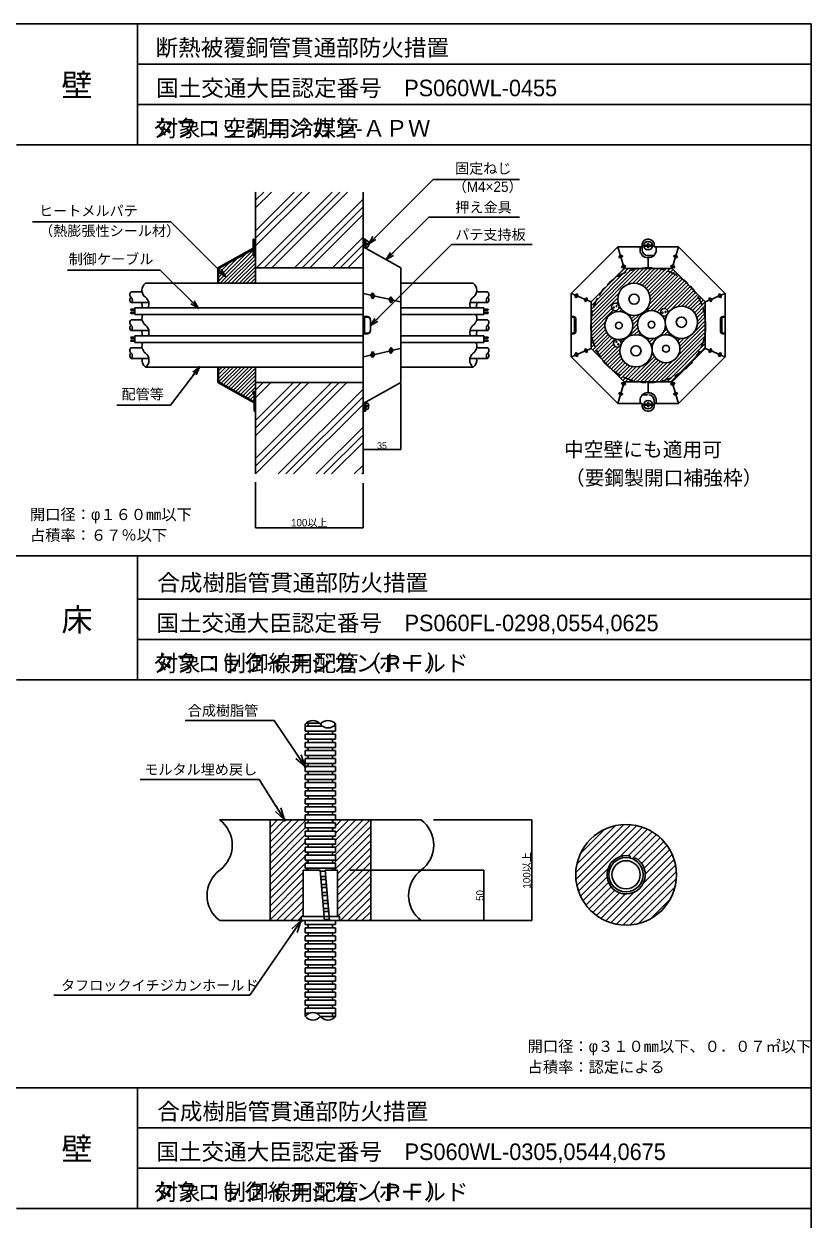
# Model space of a CAD drawing. Extents: x 443 to 1217, y -1921 to -677.
# Drawn here: x 1020.6 to 1210.9, y -966.4 to -677.3 of the extents above; entities that cross this region are included whole.
import ezdxf
from ezdxf.enums import TextEntityAlignment as Align

# ---------------------------------------------------------------- set-up
doc = ezdxf.new("R2010")
doc.units = 0
doc.header["$MEASUREMENT"] = 0
doc.linetypes.add('HIDDEN', pattern=[3.2, 2.4, -0.8])
doc.layers.get('0').update_dxf_attribs({"linetype": 'CONTINUOUS'})
doc.layers.get('Defpoints').update_dxf_attribs({"color": 21, "linetype": 'CONTINUOUS'})
for name, color, linetype in [('1', 7, 'CONTINUOUS'), ('10', 7, 'CONTINUOUS'), ('2', 2, 'CONTINUOUS'), ('25', 7, 'CONTINUOUS'), ('3', 8, 'CONTINUOUS'), ('5', 7, 'CONTINUOUS'), ('7', 7, 'CONTINUOUS')]:
    doc.layers.add(name, color=color, linetype=linetype)
doc.styles.get("Standard").update_dxf_attribs({"font": 'MS PGothic.ttf'})
doc.styles.add('ｽﾀｲﾙ2', font='MS PGothic.ttf')

msp = doc.modelspace()

# ---------------------------------------------------------------- linework, layer by layer
at = {"color": 7, "linetype": 'Continuous'}
for p, q in [((1103.98, -730.4), (1119.53, -714.85)), ((1119.53, -714.85), (1140.42, -714.85)), ((1056.11, -725.09), (1022.73, -725.09)), ((1069.34, -738.32), (1056.11, -725.09)), ((1108.22, -734.24), (1118.5, -723.96)), ((1118.5, -723.96), (1140.42, -723.96)), ((1104.43, -750.19), (1124, -730.62)), ((1124, -730.62), (1143.51, -730.62)), ((1053.59, -736.76), (1031.14, -736.76)), ((1062.77, -745.93), (1053.59, -736.76)), ((1063.08, -760.22), (1056.03, -769.42)), ((1056.03, -769.42), (1043.12, -769.42)), ((1081.14, -845.68), (1059.65, -845.68)), ((1088.65, -856.78), (1081.14, -845.68)), ((1077.49, -859.94), (1048.75, -859.94)), ((1083.66, -869.68), (1077.49, -859.94)), ((1087.68, -894.03), (1075.26, -912.04)), ((1075.26, -912.04), (1027.89, -912.04))]:
    msp.add_line(p, q, dxfattribs=at)
at = {"color": 0}
for p, q in [((1103.98, -730.4), (1105.82, -728.56)), ((1103.98, -730.4), (1104.99, -728.65)), ((1103.98, -730.4), (1105.73, -729.39)), ((1108.22, -734.24), (1110.06, -732.4)), ((1108.22, -734.24), (1109.23, -732.49)), ((1108.22, -734.24), (1109.97, -733.23)), ((1062.77, -745.93), (1060.93, -744.1)), ((1062.77, -745.93), (1061.02, -744.93)), ((1062.77, -745.93), (1061.76, -744.19)), ((1104.43, -750.19), (1106.27, -748.36)), ((1104.43, -750.19), (1105.44, -748.45)), ((1104.43, -750.19), (1106.18, -749.19)), ((1063.08, -760.22), (1061.48, -761.45)), ((1063.08, -760.22), (1061.5, -762.28)), ((1063.08, -760.22), (1062.31, -762.08)), ((1088.65, -856.78), (1086.36, -854.8)), ((1088.65, -856.78), (1086.47, -853.55)), ((1088.65, -856.78), (1087.66, -853.92)), ((1083.66, -869.68), (1081.58, -866.39)), ((1083.66, -869.68), (1082.76, -866.79)), ((1083.66, -869.68), (1081.44, -867.63)), ((1087.68, -894.03), (1085.37, -895.99)), ((1087.68, -894.03), (1085.46, -897.24)), ((1087.68, -894.03), (1086.66, -896.88))]:
    msp.add_line(p, q, dxfattribs=at)
at = {"color": 8}
for q in [(1067.51, -736.48), (1067.6, -737.31), (1068.34, -736.57)]:
    msp.add_line((1069.34, -738.32), q, dxfattribs=at)
at = {"color": 0}
for points, const_width in [([(1103.85, -730.37, 1), (1104.1, -730.43, 1), (1103.85, -730.37)], 0.26), ([(1108.1, -734.2, 1), (1108.35, -734.27, 1), (1108.1, -734.2)], 0.26), ([(1062.73, -746.06, 1), (1062.8, -745.81, 1), (1062.73, -746.06)], 0.26), ([(1104.31, -750.16, 1), (1104.56, -750.23, 1), (1104.31, -750.16)], 0.26), ([(1063.21, -760.23, 1), (1062.95, -760.2, 1), (1063.21, -760.23)], 0.26), ([(1088.57, -856.95, 1), (1088.74, -856.6, 1), (1088.57, -856.95)], 0.39), ([(1083.57, -869.85, 1), (1083.75, -869.51, 1), (1083.57, -869.85)], 0.39), ([(1087.87, -894.05, 1), (1087.48, -894.01, 1), (1087.87, -894.05)], 0.39)]:
    msp.add_lwpolyline(points, format="xyb", dxfattribs=dict(at, const_width=const_width))
at = {"color": 8, "const_width": 0.26}
msp.add_lwpolyline([(1069.31, -738.44, 1), (1069.38, -738.19, 1), (1069.31, -738.44)], format="xyb", dxfattribs=at)
at = {"layer": '1', "color": 3, "linetype": 'Continuous'}
for p, q in [((1048.06, -677.27), (1048.06, -706.49)), ((1048.06, -687.01), (1210.9, -687.01)), ((1048.06, -696.75), (1210.9, -696.75)), ((1048.06, -805.84), (1048.06, -835.81)), ((1048.06, -816.33), (1210.9, -816.33)), ((1048.06, -826.07), (1210.9, -826.07)), ((1048.06, -934.41), (1048.06, -963.63)), ((1048.06, -944.15), (1210.9, -944.15)), ((1048.06, -953.89), (1210.9, -953.89))]:
    msp.add_line(p, q, dxfattribs=at)
at = {"layer": '1', "color": 4, "linetype": 'Continuous'}
for p, q in [((1018.85, -706.49), (1210.9, -706.49)), ((442.67, -805.84), (1210.9, -805.84)), ((1018.85, -835.81), (1210.9, -835.81)), ((442.67, -934.41), (1210.9, -934.41)), ((1018.85, -963.63), (1210.9, -963.63))]:
    msp.add_line(p, q, dxfattribs=at)
at = {"layer": '10', "color": 7, "linetype": 'Continuous'}
for p, q in [((1111.76, -764.16), (1111.76, -780.18)), ((1102.61, -774.77), (1102.61, -780.18)), ((1111.76, -780.18), (1102.61, -780.16)), ((1076.64, -788.06), (1076.64, -799.06)), ((1102.61, -788.24), (1102.61, -799.06)), ((1102.61, -799.06), (1076.64, -799.06)), ((1119.64, -869.68), (1143.4, -869.68)), ((1143.4, -869.68), (1143.4, -894.03)), ((1099.43, -881.86), (1131.79, -881.86)), ((1131.79, -881.86), (1131.79, -894.03)), ((1099.92, -894.03), (1131.81, -894.03)), ((1119.75, -894.03), (1143.4, -894.03))]:
    msp.add_line(p, q, dxfattribs=at)
at = {"layer": '2', "color": 3, "linetype": 'Continuous'}
for p, q in [((1088.65, -846.55), (1088.65, -848.26)), ((1088.65, -847.04), (1088.65, -848.26)), ((1088.65, -847.04), (1092.8, -847.04)), ((1088.86, -846.31), (1092.09, -846.31)), ((1089.38, -846.31), (1089.38, -847.04)), ((1095.46, -847.04), (1095.96, -847.04)), ((1095.96, -846.55), (1095.96, -848.26)), ((1095.96, -847.04), (1095.96, -848.26)), ((1088.65, -848.26), (1095.96, -848.26)), ((1088.65, -848.99), (1095.96, -848.99)), ((1088.65, -848.99), (1088.65, -850.2)), ((1089.38, -848.26), (1089.38, -848.99)), ((1095.22, -848.26), (1095.22, -848.99)), ((1095.96, -848.99), (1095.96, -850.2)), ((1088.65, -850.2), (1095.96, -850.2)), ((1088.65, -850.93), (1095.96, -850.93)), ((1088.65, -850.93), (1088.65, -852.15)), ((1088.65, -852.15), (1095.96, -852.15)), ((1088.65, -852.88), (1095.96, -852.88)), ((1088.65, -852.88), (1088.65, -854.1)), ((1089.38, -850.2), (1089.38, -850.93)), ((1089.38, -852.15), (1089.38, -852.88)), ((1095.22, -850.2), (1095.22, -850.93)), ((1095.22, -852.15), (1095.22, -852.88)), ((1095.96, -850.93), (1095.96, -852.15)), ((1095.96, -852.88), (1095.96, -854.1)), ((1088.65, -854.1), (1095.96, -854.1)), ((1088.65, -854.83), (1095.96, -854.83)), ((1088.65, -854.83), (1088.65, -856.05)), ((1089.38, -854.1), (1089.38, -854.83)), ((1095.22, -854.1), (1095.22, -854.83)), ((1095.96, -854.83), (1095.96, -856.05)), ((1088.65, -856.05), (1095.96, -856.05)), ((1088.65, -856.78), (1095.96, -856.78)), ((1088.65, -856.78), (1088.65, -857.99)), ((1088.65, -857.99), (1095.96, -857.99)), ((1088.65, -858.72), (1095.96, -858.72)), ((1088.65, -858.72), (1088.65, -859.94)), ((1089.38, -856.05), (1089.38, -856.78)), ((1089.38, -857.99), (1089.38, -858.72)), ((1095.22, -856.05), (1095.22, -856.78)), ((1095.22, -857.99), (1095.22, -858.72)), ((1095.96, -856.78), (1095.96, -857.99)), ((1095.96, -858.72), (1095.96, -859.94)), ((1088.65, -859.94), (1095.96, -859.94)), ((1088.65, -860.67), (1095.96, -860.67)), ((1088.65, -860.67), (1088.65, -861.89)), ((1089.38, -859.94), (1089.38, -860.67)), ((1095.22, -859.94), (1095.22, -860.67)), ((1095.96, -860.67), (1095.96, -861.89)), ((1088.65, -861.89), (1095.96, -861.89)), ((1088.65, -862.62), (1095.96, -862.62)), ((1088.65, -862.62), (1088.65, -863.84)), ((1088.65, -863.84), (1095.96, -863.84)), ((1089.38, -861.89), (1089.38, -862.62)), ((1089.38, -863.84), (1089.38, -864.57)), ((1095.22, -861.89), (1095.22, -862.62)), ((1095.22, -863.84), (1095.22, -864.57)), ((1095.96, -862.62), (1095.96, -863.84)), ((1088.65, -864.57), (1095.96, -864.57)), ((1088.65, -864.57), (1088.65, -865.79)), ((1088.65, -865.79), (1095.96, -865.79)), ((1088.65, -866.52), (1095.96, -866.52)), ((1088.65, -866.52), (1088.65, -867.73)), ((1089.38, -865.79), (1089.38, -866.52)), ((1095.22, -865.79), (1095.22, -866.52)), ((1095.96, -864.57), (1095.96, -865.79)), ((1095.96, -866.52), (1095.96, -867.73)), ((1080.13, -869.68), (1080.13, -894.03)), ((1088.65, -867.73), (1095.96, -867.73)), ((1088.65, -868.46), (1095.96, -868.46)), ((1088.65, -868.46), (1088.65, -869.68)), ((1088.65, -869.68), (1092.21, -869.68)), ((1089.38, -867.73), (1089.38, -868.46)), ((1089.38, -869.68), (1089.38, -870.41)), ((1093.43, -869.68), (1095.96, -869.68)), ((1095.22, -867.73), (1095.22, -868.46)), ((1095.22, -869.68), (1095.22, -870.41)), ((1095.96, -868.46), (1095.96, -869.68)), ((1104.48, -869.68), (1104.48, -894.03)), ((1088.65, -870.41), (1095.96, -870.41)), ((1088.65, -870.41), (1088.65, -871.63)), ((1088.65, -871.63), (1095.96, -871.63)), ((1088.65, -872.36), (1095.96, -872.36)), ((1088.65, -872.36), (1088.65, -873.58)), ((1089.38, -871.63), (1089.38, -872.36)), ((1095.22, -871.63), (1095.22, -872.36)), ((1095.96, -870.41), (1095.96, -871.63)), ((1095.96, -872.36), (1095.96, -873.58)), ((1088.65, -873.58), (1095.96, -873.58)), ((1088.65, -874.31), (1095.96, -874.31)), ((1088.65, -874.31), (1088.65, -875.53)), ((1088.65, -875.53), (1095.96, -875.53)), ((1089.38, -873.58), (1089.38, -874.31)), ((1089.38, -875.53), (1089.38, -876.26)), ((1095.22, -873.58), (1095.22, -874.31)), ((1095.22, -875.53), (1095.22, -876.26)), ((1095.96, -874.31), (1095.96, -875.53)), ((1088.65, -876.26), (1095.96, -876.26)), ((1088.65, -876.26), (1088.65, -877.47)), ((1088.65, -877.47), (1095.96, -877.47)), ((1088.65, -878.2), (1095.96, -878.2)), ((1088.65, -878.2), (1088.65, -879.42)), ((1089.38, -877.47), (1089.38, -878.2)), ((1095.22, -877.47), (1095.22, -878.2)), ((1095.96, -876.26), (1095.96, -877.47)), ((1095.96, -878.2), (1095.96, -879.42)), ((1167.06, -878.89), (1167.16, -878.42)), ((1168.13, -879.29), (1168.36, -878.86)), ((1088.16, -881.86), (1088.16, -893.06)), ((1088.16, -881.86), (1092.21, -881.86)), ((1088.65, -879.42), (1095.96, -879.42)), ((1088.65, -880.15), (1095.96, -880.15)), ((1088.65, -880.15), (1088.65, -881.37)), ((1088.65, -881.37), (1095.96, -881.37)), ((1089.38, -879.42), (1089.38, -880.15)), ((1089.38, -881.37), (1089.38, -881.86)), ((1092.21, -881.86), (1093.27, -894.03)), ((1093.43, -881.86), (1096.44, -881.86)), ((1093.43, -881.86), (1094.49, -894.03)), ((1095.22, -879.42), (1095.22, -880.15)), ((1095.22, -881.37), (1095.22, -881.86)), ((1095.96, -880.15), (1095.96, -881.37)), ((1096.44, -881.86), (1096.44, -893.06)), ((1092.23, -882.1), (1093.45, -882.1)), ((1092.33, -883.32), (1093.56, -883.32)), ((1092.4, -884.05), (1093.62, -884.05)), ((1092.51, -885.26), (1093.73, -885.26)), ((1092.57, -886), (1093.79, -886)), ((1092.68, -887.21), (1093.9, -887.21)), ((1092.74, -887.94), (1093.96, -887.94)), ((1092.85, -889.16), (1094.07, -889.16)), ((1092.91, -889.89), (1094.13, -889.89)), ((1087.68, -893.06), (1087.68, -894.03)), ((1087.68, -893.06), (1096.93, -893.06)), ((1093.02, -891.11), (1094.24, -891.11)), ((1093.08, -891.84), (1094.3, -891.84)), ((1096.93, -893.06), (1096.93, -894.03)), ((1088.65, -894.03), (1088.65, -895)), ((1088.65, -895), (1095.96, -895)), ((1088.65, -895.73), (1095.96, -895.73)), ((1088.65, -895.73), (1088.65, -896.95)), ((1089.38, -895), (1089.38, -895.73)), ((1093.25, -893.79), (1094.47, -893.79)), ((1095.22, -895), (1095.22, -895.73)), ((1095.96, -894.03), (1095.96, -895)), ((1095.96, -895.73), (1095.96, -896.95)), ((1088.65, -896.95), (1095.96, -896.95)), ((1088.65, -897.68), (1095.96, -897.68)), ((1088.65, -897.68), (1088.65, -898.9)), ((1088.65, -898.9), (1095.96, -898.9)), ((1089.38, -896.95), (1089.38, -897.68)), ((1089.38, -898.9), (1089.38, -899.63)), ((1095.22, -896.95), (1095.22, -897.68)), ((1095.22, -898.9), (1095.22, -899.63)), ((1095.96, -897.68), (1095.96, -898.9)), ((1088.65, -899.63), (1095.96, -899.63)), ((1088.65, -899.63), (1088.65, -900.85)), ((1088.65, -900.85), (1095.96, -900.85)), ((1088.65, -901.58), (1095.96, -901.58)), ((1088.65, -901.58), (1088.65, -902.8)), ((1089.38, -900.85), (1089.38, -901.58)), ((1095.22, -900.85), (1095.22, -901.58)), ((1095.96, -899.63), (1095.96, -900.85)), ((1095.96, -901.58), (1095.96, -902.8)), ((1088.65, -902.8), (1095.96, -902.8)), ((1088.65, -903.53), (1095.96, -903.53)), ((1088.65, -903.53), (1088.65, -904.74)), ((1088.65, -904.74), (1095.96, -904.74)), ((1089.38, -902.8), (1089.38, -903.53)), ((1089.38, -904.74), (1089.38, -905.47)), ((1095.22, -902.8), (1095.22, -903.53)), ((1095.22, -904.74), (1095.22, -905.47)), ((1095.96, -903.53), (1095.96, -904.74)), ((1088.65, -905.47), (1095.96, -905.47)), ((1088.65, -905.47), (1088.65, -906.69)), ((1088.65, -906.69), (1095.96, -906.69)), ((1088.65, -907.42), (1095.96, -907.42)), ((1088.65, -907.42), (1088.65, -908.64)), ((1089.38, -906.69), (1089.38, -907.42)), ((1095.22, -906.69), (1095.22, -907.42)), ((1095.96, -905.47), (1095.96, -906.69)), ((1095.96, -907.42), (1095.96, -908.64)), ((1088.65, -908.64), (1095.96, -908.64)), ((1088.65, -909.37), (1095.96, -909.37)), ((1088.65, -909.37), (1088.65, -910.59)), ((1088.65, -910.59), (1095.96, -910.59)), ((1089.38, -908.64), (1089.38, -909.37)), ((1089.38, -910.59), (1089.38, -911.32)), ((1095.22, -908.64), (1095.22, -909.37)), ((1095.22, -910.59), (1095.22, -911.32)), ((1095.96, -909.37), (1095.96, -910.59)), ((1088.65, -911.32), (1095.96, -911.32)), ((1088.65, -911.32), (1088.65, -912.53)), ((1088.65, -912.53), (1095.96, -912.53)), ((1088.65, -913.27), (1095.96, -913.27)), ((1088.65, -913.27), (1088.65, -914.48)), ((1089.38, -912.53), (1089.38, -913.27)), ((1095.22, -912.53), (1095.22, -913.27)), ((1095.96, -911.32), (1095.96, -912.53)), ((1095.96, -913.27), (1095.96, -914.48)), ((1088.65, -914.48), (1095.96, -914.48)), ((1088.65, -915.21), (1095.96, -915.21)), ((1088.65, -915.21), (1088.65, -916.43)), ((1088.65, -915.21), (1088.65, -917.16)), ((1088.65, -916.43), (1089.58, -916.43)), ((1089.38, -914.48), (1089.38, -915.21)), ((1091.37, -916.43), (1095.96, -916.43)), ((1095.22, -914.48), (1095.22, -915.21)), ((1095.22, -916.43), (1095.22, -917.16)), ((1095.96, -915.21), (1095.96, -917.16)), ((1092.3, -917.16), (1095.96, -917.16))]:
    msp.add_line(p, q, dxfattribs=at)
at = {"layer": '2', "color": 2, "linetype": 'Continuous'}
for p, q in [((1067.95, -869.68), (1116.65, -869.68)), ((1067.95, -894.03), (1116.65, -894.03))]:
    msp.add_line(p, q, dxfattribs=at)
at = {"layer": '2', "color": 8, "linetype": 'Continuous'}
for p, q in [((1080.13, -878.38), (1088.83, -869.68)), ((1080.13, -876.66), (1087.1, -869.68)), ((1080.13, -874.94), (1085.38, -869.68)), ((1080.13, -873.21), (1083.66, -869.68)), ((1080.13, -871.49), (1081.94, -869.68)), ((1080.13, -869.77), (1080.22, -869.68)), ((1095.22, -870.17), (1095.71, -869.68)), ((1095.8, -878.2), (1104.32, -869.68)), ((1095.96, -876.33), (1102.6, -869.68)), ((1095.96, -874.6), (1100.88, -869.68)), ((1095.96, -872.88), (1099.16, -869.68)), ((1095.96, -871.16), (1097.43, -869.68)), ((1080.13, -880.1), (1088.65, -871.58)), ((1095.22, -871.89), (1095.49, -871.63)), ((1095.57, -880.15), (1104.48, -871.25)), ((1095.59, -881.86), (1104.48, -872.97)), ((1154.03, -882.37), (1165.62, -870.78)), ((1154.07, -884.05), (1167.3, -870.82)), ((1154.29, -880.39), (1163.64, -871.04)), ((1154.3, -885.54), (1168.79, -871.05)), ((1154.67, -886.89), (1170.14, -871.42)), ((1155.16, -877.8), (1161.05, -871.91)), ((1164.73, -878.55), (1171.36, -871.92)), ((1166.67, -878.34), (1172.49, -872.52)), ((1080.13, -881.82), (1088.65, -873.3)), ((1080.13, -883.54), (1088.65, -875.02)), ((1089.14, -876.26), (1089.38, -876.01)), ((1096.44, -882.73), (1104.48, -874.69)), ((1167.66, -879.07), (1173.51, -873.22)), ((1169.1, -879.35), (1174.45, -874)), ((1169.94, -880.23), (1175.3, -874.87)), ((1170.54, -881.36), (1176.07, -875.83)), ((1080.13, -885.27), (1088.65, -876.74)), ((1080.13, -886.99), (1088.65, -878.47)), ((1088.91, -878.2), (1089.38, -877.74)), ((1096.44, -884.45), (1104.48, -876.41)), ((1096.44, -886.17), (1104.48, -878.13)), ((1170.33, -885.01), (1177.32, -878.01)), ((1170.81, -882.8), (1176.74, -876.87)), ((1080.13, -888.71), (1088.65, -880.19)), ((1088.69, -880.15), (1089.38, -879.46)), ((1088.7, -881.86), (1089.19, -881.37)), ((1096.44, -887.89), (1104.48, -879.86)), ((1096.44, -889.61), (1104.48, -881.58)), ((1155.17, -888.11), (1161.8, -881.49)), ((1162.51, -894.55), (1177.8, -879.26)), ((1163.88, -894.9), (1178.14, -880.64)), ((1080.13, -890.43), (1088.16, -882.4)), ((1080.13, -892.15), (1088.16, -884.12)), ((1096.44, -891.33), (1104.48, -883.3)), ((1155.77, -889.24), (1161.59, -883.42)), ((1165.41, -895.09), (1178.34, -882.16)), ((1167.15, -895.08), (1178.33, -883.9)), ((1080.13, -893.87), (1088.16, -885.84)), ((1081.69, -894.03), (1088.16, -887.56)), ((1096.44, -893.06), (1104.48, -885.02)), ((1097.19, -894.03), (1104.48, -886.74)), ((1156.46, -890.26), (1161.95, -884.78)), ((1157.25, -891.2), (1162.6, -885.85)), ((1158.12, -892.05), (1163.48, -886.69)), ((1159.07, -892.82), (1164.61, -887.29)), ((1160.12, -893.49), (1166.05, -887.57)), ((1161.26, -894.07), (1168.26, -887.08)), ((1169.21, -894.74), (1177.98, -885.96)), ((1083.42, -894.03), (1088.16, -889.28)), ((1098.91, -894.03), (1104.48, -888.46)), ((1100.63, -894.03), (1104.48, -890.19)), ((1172.06, -893.61), (1176.86, -888.81)), ((1085.14, -894.03), (1088.16, -891)), ((1086.86, -894.03), (1087.68, -893.21)), ((1087.83, -893.06), (1088.16, -892.73)), ((1102.35, -894.03), (1104.48, -891.91)), ((1104.08, -894.03), (1104.48, -893.63))]:
    msp.add_line(p, q, dxfattribs=at)
at = {"layer": '2', "linetype": 'Continuous'}
for p, q in [((1089.36, -874.31), (1089.38, -874.29)), ((1095.22, -873.61), (1095.26, -873.58))]:
    msp.add_line(p, q, dxfattribs=at)
at = {"layer": '2', "color": 3, "linetype": 'Continuous'}
for radius in [12.17, 4.14, 3.41]:
    msp.add_circle((1166.19, -882.94), radius, dxfattribs=at)
for centre, radius, start, end in [((1090.48, -847.92), 2.28, 36.8699, 143.1301), ((1094.13, -847.92), 2.28, 36.8699, 143.1301), ((1094.13, -845.18), 2.28, 216.8699, 323.1301), ((1166.19, -882.94), 4.63, 77.9057, 62.0254), ((1090.48, -918.53), 2.28, 36.8699, 143.1301), ((1090.48, -915.79), 2.28, 216.8699, 323.1301), ((1094.13, -915.79), 2.28, 216.8699, 323.1301)]:
    msp.add_arc(centre, radius, start, end, dxfattribs=at)
at = {"layer": '2', "color": 2, "linetype": 'Continuous'}
for centre, start, end in [((1063.39, -875.77), 306.8699, 53.1301), ((1112.09, -875.77), 306.8699, 53.1301), ((1072.52, -887.94), 126.8699, 233.1301), ((1121.22, -887.94), 126.8699, 233.1301)]:
    msp.add_arc(centre, 7.61, start, end, dxfattribs=at)
at = {"layer": '25', "color": 4}
for p, q in [((1210.9, -677.27), (442.67, -677.27)), ((1210.9, -1191.56), (1210.9, -677.27))]:
    msp.add_line(p, q, dxfattribs=at)
at = {"layer": '3', "color": 3, "linetype": 'Continuous'}
for p, q in [((1067.5, -736.19), (1076.02, -731.47)), ((1076.02, -733.24), (1076.02, -729.32)), ((1076.02, -729.32), (1076.28, -729.32)), ((1076.28, -733.24), (1076.28, -729.32)), ((1076.28, -731.06), (1076.59, -731.06)), ((1076.59, -739.96), (1076.59, -731.06)), ((1102.67, -729.32), (1102.67, -733.24)), ((1102.67, -729.32), (1102.93, -729.32)), ((1102.98, -731.06), (1102.67, -731.06)), ((1102.67, -766.94), (1102.67, -731.06)), ((1111.76, -736.19), (1102.67, -731.16)), ((1102.93, -731.06), (1102.93, -729.32)), ((1102.98, -731.33), (1102.98, -729.32)), ((1103.24, -729.32), (1102.98, -729.32)), ((1103.24, -731.47), (1103.24, -729.32)), ((1103.29, -729.98), (1103.24, -729.98)), ((1103.29, -731.02), (1103.24, -731.02)), ((1103.29, -731.4), (1103.29, -729.61)), ((1103.56, -730.6), (1103.56, -730.4)), ((1103.98, -730.4), (1103.56, -730.4)), ((1103.98, -730.6), (1103.56, -730.6)), ((1152.93, -742.43), (1164.2, -731.16)), ((1164.75, -733.06), (1164.2, -731.16)), ((1164.2, -731.16), (1170.09, -731.16)), ((1169.57, -731.16), (1169.57, -731.94)), ((1170.09, -730.44), (1170.09, -731.94)), ((1171.33, -730.77), (1170.49, -730.77)), ((1171.33, -730.98), (1170.49, -730.98)), ((1171.39, -729.31), (1171.65, -729.31)), ((1171.62, -730.37), (1171.42, -730.37)), ((1171.42, -730.67), (1171.42, -730.37)), ((1171.42, -731.08), (1171.42, -731.37)), ((1171.62, -731.37), (1171.42, -731.37)), ((1171.62, -730.37), (1171.62, -730.67)), ((1171.62, -731.08), (1171.62, -731.37)), ((1172.55, -730.77), (1171.71, -730.77)), ((1172.55, -730.98), (1171.71, -730.98)), ((1172.95, -730.43), (1172.95, -731.16)), ((1178.86, -731.16), (1172.96, -731.16)), ((1173.48, -731.16), (1173.48, -731.94)), ((1178.3, -733.06), (1178.86, -731.16)), ((1190.13, -742.43), (1178.86, -731.16)), ((1067.63, -736.42), (1076.02, -731.77)), ((1074.2, -732.48), (1074.34, -732.7)), ((1076.02, -733.24), (1076.59, -733.24)), ((1164.4, -733.7), (1164.75, -733.06)), ((1164.4, -733.7), (1165.4, -733.41)), ((1164.97, -733.8), (1164.4, -733.7)), ((1164.75, -733.06), (1165.4, -733.41)), ((1165.4, -733.41), (1164.97, -733.8)), ((1165.46, -735.47), (1164.97, -733.8)), ((1172.94, -733.24), (1171.39, -733.24)), ((1171.39, -733.75), (1171.66, -733.75)), ((1171.53, -736.42), (1171.53, -733.75)), ((1177.6, -735.47), (1178.08, -733.8)), ((1178.3, -733.06), (1177.66, -733.41)), ((1177.66, -733.41), (1178.08, -733.8)), ((1178.65, -733.7), (1177.66, -733.41)), ((1178.08, -733.8), (1178.65, -733.7)), ((1178.65, -733.7), (1178.3, -733.06)), ((1067.5, -739.96), (1067.5, -736.19)), ((1067.5, -736.19), (1067.63, -736.42)), ((1067.63, -736.42), (1067.63, -739.96)), ((1111.76, -736.19), (1111.62, -736.42)), ((1111.76, -750.09), (1111.76, -736.19)), ((1157.73, -744.42), (1165.73, -736.42)), ((1165.1, -736.11), (1165.46, -735.47)), ((1165.1, -736.11), (1166.1, -735.82)), ((1165.67, -736.22), (1165.1, -736.11)), ((1165.46, -735.47), (1166.1, -735.82)), ((1166.1, -735.82), (1165.67, -736.22)), ((1165.73, -736.42), (1165.67, -736.22)), ((1165.73, -736.42), (1171.01, -736.42)), ((1177.32, -736.42), (1171.01, -736.42)), ((1177.6, -735.47), (1176.95, -735.82)), ((1177.95, -736.11), (1176.95, -735.82)), ((1176.95, -735.82), (1177.38, -736.22)), ((1177.32, -736.42), (1177.38, -736.22)), ((1185.32, -744.42), (1177.32, -736.42)), ((1177.38, -736.22), (1177.95, -736.11)), ((1177.95, -736.11), (1177.6, -735.47)), ((1067.63, -739.96), (1076.59, -739.96)), ((1104.46, -742.83), (1102.67, -742.43)), ((1104.9, -742.26), (1104.46, -742.83)), ((1104.46, -742.83), (1104.9, -743.72)), ((1105.42, -743.04), (1104.9, -742.26)), ((1104.9, -743.72), (1105.42, -743.04)), ((1108.92, -743.82), (1105.42, -743.04)), ((1153.79, -742.78), (1152.93, -742.41)), ((1152.93, -742.43), (1152.93, -749.5)), ((1154.47, -742.5), (1153.79, -742.78)), ((1153.79, -742.78), (1154.06, -743.46)), ((1154.47, -742.5), (1154.06, -743.46)), ((1154.06, -743.46), (1154.5, -743.08)), ((1154.5, -743.08), (1154.47, -742.5)), ((1155.42, -743.48), (1154.5, -743.08)), ((1187.63, -743.48), (1188.55, -743.08)), ((1188.55, -743.08), (1188.59, -742.5)), ((1188.99, -743.46), (1188.55, -743.08)), ((1188.59, -742.5), (1188.99, -743.46)), ((1188.59, -742.5), (1189.27, -742.78)), ((1189.27, -742.78), (1188.99, -743.46)), ((1189.27, -742.78), (1190.11, -742.42)), ((1190.13, -742.43), (1190.13, -749.5)), ((1109.35, -743.25), (1108.92, -743.82)), ((1108.92, -743.82), (1109.35, -744.71)), ((1109.87, -744.03), (1109.35, -743.25)), ((1109.35, -744.71), (1109.87, -744.03)), ((1111.62, -744.42), (1109.87, -744.03)), ((1156.1, -743.77), (1155.42, -743.48)), ((1156.78, -743.49), (1156.1, -743.77)), ((1156.1, -743.77), (1156.37, -744.45)), ((1156.78, -743.49), (1156.37, -744.45)), ((1156.37, -744.45), (1156.82, -744.07)), ((1156.82, -744.07), (1156.78, -743.49)), ((1157.73, -744.46), (1156.82, -744.07)), ((1157.73, -744.42), (1157.73, -755.76)), ((1185.32, -744.46), (1186.24, -744.07)), ((1185.32, -744.42), (1185.32, -755.76)), ((1186.24, -744.07), (1186.27, -743.49)), ((1186.68, -744.45), (1186.24, -744.07)), ((1186.27, -743.49), (1186.68, -744.45)), ((1186.27, -743.49), (1186.96, -743.77)), ((1186.96, -743.77), (1186.68, -744.45)), ((1186.96, -743.77), (1187.63, -743.48)), ((1102.8, -748.01), (1102.8, -749.57)), ((1102.8, -748.01), (1102.83, -748.01)), ((1102.8, -748.01), (1103.65, -748.01)), ((1102.95, -748.14), (1102.95, -752.04)), ((1102.95, -748.14), (1103.65, -748.14)), ((1104.38, -748.76), (1104.38, -751.41)), ((1104.43, -748.79), (1104.43, -751.39)), ((1152.93, -752.04), (1152.93, -748.14)), ((1153.24, -748.14), (1152.93, -748.14)), ((1153.5, -748.01), (1153.06, -748.01)), ((1153.76, -751.52), (1153.76, -748.66)), ((1154.02, -751.65), (1154.02, -748.53)), ((1189.04, -751.65), (1189.04, -748.53)), ((1189.3, -751.52), (1189.3, -748.66)), ((1189.56, -748.01), (1190, -748.01)), ((1189.82, -748.14), (1190.13, -748.14)), ((1190.13, -752.04), (1190.13, -748.14)), ((1102.67, -749.57), (1102.8, -749.57)), ((1102.67, -750.61), (1102.8, -750.61)), ((1102.8, -750.61), (1102.8, -752.17)), ((1111.76, -750.09), (1111.76, -763.98)), ((1152.93, -750.67), (1152.93, -757.75)), ((1190.13, -750.67), (1190.13, -757.75)), ((1102.8, -752.17), (1103.65, -752.17)), ((1102.95, -752.04), (1103.65, -752.04)), ((1153.24, -752.04), (1152.93, -752.04)), ((1153.5, -752.17), (1153.06, -752.17)), ((1189.56, -752.17), (1190, -752.17)), ((1189.82, -752.04), (1190.13, -752.04)), ((1102.67, -757.75), (1104.46, -757.35)), ((1104.46, -757.35), (1104.9, -756.46)), ((1104.9, -757.92), (1104.46, -757.35)), ((1104.9, -756.46), (1105.42, -757.14)), ((1105.42, -757.14), (1104.9, -757.92)), ((1105.42, -757.14), (1108.92, -756.36)), ((1108.92, -756.36), (1109.35, -755.47)), ((1109.35, -756.93), (1108.92, -756.36)), ((1109.35, -755.47), (1109.87, -756.15)), ((1109.87, -756.15), (1109.35, -756.93)), ((1109.87, -756.15), (1111.62, -755.76)), ((1153.79, -757.4), (1152.93, -757.77)), ((1153.79, -757.4), (1154.06, -756.72)), ((1154.47, -757.67), (1153.79, -757.4)), ((1154.06, -756.72), (1154.5, -757.09)), ((1154.47, -757.67), (1154.06, -756.72)), ((1154.5, -757.09), (1154.47, -757.67)), ((1156.1, -756.41), (1154.5, -757.09)), ((1156.1, -756.41), (1156.37, -755.73)), ((1156.78, -756.69), (1156.1, -756.41)), ((1156.78, -756.69), (1156.37, -755.73)), ((1156.37, -755.73), (1156.82, -756.11)), ((1156.82, -756.11), (1156.78, -756.69)), ((1157.73, -755.72), (1156.82, -756.11)), ((1157.73, -755.76), (1165.73, -763.76)), ((1185.32, -755.76), (1177.32, -763.76)), ((1185.32, -755.72), (1186.24, -756.11)), ((1186.68, -755.73), (1186.24, -756.11)), ((1186.24, -756.11), (1186.27, -756.69)), ((1186.27, -756.69), (1186.68, -755.73)), ((1186.27, -756.69), (1186.96, -756.41)), ((1186.96, -756.41), (1186.68, -755.73)), ((1186.96, -756.41), (1188.55, -757.09)), ((1188.99, -756.72), (1188.55, -757.09)), ((1188.55, -757.09), (1188.59, -757.67)), ((1188.59, -757.67), (1188.99, -756.72)), ((1188.59, -757.67), (1189.27, -757.4)), ((1189.27, -757.4), (1188.99, -756.72)), ((1189.27, -757.4), (1190.13, -757.77)), ((1067.5, -760.22), (1067.5, -763.98)), ((1067.63, -760.22), (1076.59, -760.22)), ((1067.63, -760.22), (1067.63, -763.76)), ((1076.59, -766.84), (1076.59, -760.22)), ((1152.93, -757.75), (1164.2, -769.02)), ((1190.13, -757.75), (1178.86, -769.02)), ((1067.5, -763.98), (1067.63, -763.76)), ((1067.5, -763.98), (1076.33, -768.88)), ((1067.63, -763.76), (1076.33, -768.58)), ((1076, -766.19), (1076.24, -766.08)), ((1076.33, -766.89), (1076, -766.19)), ((1076.59, -766.84), (1076.24, -766.08)), ((1111.76, -763.98), (1102.67, -769.02)), ((1111.76, -763.98), (1111.62, -763.76)), ((1165.46, -764.71), (1164.2, -769.02)), ((1165.67, -763.96), (1165.1, -764.06)), ((1165.1, -764.06), (1166.1, -764.36)), ((1165.1, -764.06), (1165.46, -764.71)), ((1165.46, -764.71), (1166.1, -764.36)), ((1165.73, -763.76), (1165.67, -763.96)), ((1166.1, -764.36), (1165.67, -763.96)), ((1165.73, -763.76), (1171.79, -763.76)), ((1171.53, -763.76), (1171.53, -766.42)), ((1177.32, -763.76), (1171.79, -763.76)), ((1176.95, -764.36), (1177.38, -763.96)), ((1177.95, -764.06), (1176.95, -764.36)), ((1177.6, -764.71), (1176.95, -764.36)), ((1177.32, -763.76), (1177.38, -763.96)), ((1177.38, -763.96), (1177.95, -764.06)), ((1177.95, -764.06), (1177.6, -764.71)), ((1177.6, -764.71), (1178.86, -769.02)), ((1074.2, -767.7), (1074.34, -767.48)), ((1076.33, -766.89), (1076.33, -770.86)), ((1076.59, -770.86), (1076.59, -766.94)), ((1102.67, -770.86), (1102.67, -766.94)), ((1102.98, -768.85), (1102.98, -770.86)), ((1103.24, -768.71), (1103.24, -770.86)), ((1103.29, -768.78), (1103.29, -770.57)), ((1164.2, -769.02), (1170.1, -769.02)), ((1164.97, -766.37), (1164.4, -766.48)), ((1164.4, -766.48), (1165.4, -766.77)), ((1164.4, -766.48), (1164.75, -767.12)), ((1164.75, -767.12), (1165.4, -766.77)), ((1165.4, -766.77), (1164.97, -766.37)), ((1169.57, -769.02), (1169.57, -768.24)), ((1170.09, -769.74), (1170.09, -769.02)), ((1171.39, -766.94), (1170.12, -766.94)), ((1171.39, -766.42), (1171.66, -766.42)), ((1171.62, -768.81), (1171.42, -768.81)), ((1171.42, -769.1), (1171.42, -768.81)), ((1171.62, -768.81), (1171.62, -769.1)), ((1172.95, -769.75), (1172.95, -768.24)), ((1178.86, -769.02), (1172.95, -769.02)), ((1173.48, -769.02), (1173.48, -768.24)), ((1177.66, -766.77), (1178.08, -766.37)), ((1178.65, -766.48), (1177.66, -766.77)), ((1178.3, -767.12), (1177.66, -766.77)), ((1178.08, -766.37), (1178.65, -766.48)), ((1178.65, -766.48), (1178.3, -767.12)), ((1076.59, -770.86), (1076.33, -770.86)), ((1102.98, -769.12), (1102.67, -769.12)), ((1102.67, -770.86), (1102.93, -770.86)), ((1102.93, -769.12), (1102.93, -770.86)), ((1103.24, -770.86), (1102.98, -770.86)), ((1103.29, -769.16), (1103.24, -769.16)), ((1103.29, -770.2), (1103.24, -770.2)), ((1103.56, -769.57), (1103.56, -769.78)), ((1103.98, -769.57), (1103.56, -769.57)), ((1103.98, -769.78), (1103.56, -769.78)), ((1171.33, -769.2), (1170.49, -769.2)), ((1171.33, -769.41), (1170.49, -769.41)), ((1171.39, -770.86), (1171.65, -770.86)), ((1171.42, -769.51), (1171.42, -769.81)), ((1171.62, -769.81), (1171.42, -769.81)), ((1171.62, -769.51), (1171.62, -769.81)), ((1172.55, -769.2), (1171.71, -769.2)), ((1172.55, -769.41), (1171.71, -769.41))]:
    msp.add_line(p, q, dxfattribs=at)
at = {"layer": '3', "linetype": 'Continuous'}
for p, q in [((1104.91, -743.72), (1104.91, -742.26)), ((1109.38, -744.71), (1109.38, -743.25)), ((1104.91, -756.46), (1104.91, -757.92)), ((1109.38, -755.47), (1109.38, -756.93))]:
    msp.add_line(p, q, dxfattribs=at)
at = {"layer": '3', "color": 3, "linetype": 'Continuous'}
for centre in [(1171.52, -730.87), (1171.52, -769.31)]:
    msp.add_circle(centre, 1.04, dxfattribs=at)
at = {"layer": '3', "color": 2, "linetype": 'HIDDEN'}
msp.add_circle((1171.53, -750.09), 13.89, dxfattribs=at)
at = {"layer": '3', "color": 3, "linetype": 'Continuous'}
for centre, radius, start, end in [((1103.29, -730.19), 0.589, 39.1667, 89.3297), ((1103.29, -730.81), 0.589, 270.6703, 320.8333), ((1102.91, -730.5), 1.08, 5.465, 39.1667), ((1102.91, -730.5), 1.08, 320.8333, 354.535), ((1171.4, -730.62), 1.3, 90, 171.9522), ((1171.31, -730.67), 0.104, 279.242, 359), ((1171.31, -731.08), 0.104, 1, 80.758), ((1171.73, -730.67), 0.104, 181, 260.758), ((1171.73, -731.08), 0.104, 99.242, 179), ((1171.66, -730.62), 1.3, 0, 90), ((1171.39, -731.94), 1.82, 180, 270), ((1171.39, -731.94), 1.3, 180, 270), ((1171.66, -731.94), 1.82, 270, 0), ((1102.83, -748.14), 0.13, 0, 90), ((1103.65, -748.79), 0.779, 0, 90), ((1103.65, -748.92), 0.779, 36.8699, 90), ((1103.86, -748.76), 0.519, 0, 36.8699), ((1153.06, -748.14), 0.13, 90, 180), ((1153.24, -748.66), 0.519, 0, 90), ((1153.5, -748.53), 0.519, 0, 90), ((1189.56, -748.53), 0.519, 90, 180), ((1189.82, -748.66), 0.519, 90, 180), ((1190, -748.14), 0.13, 0, 90), ((1103.65, -751.39), 0.779, 270, 0), ((1103.65, -751.26), 0.779, 270, 323.1301), ((1103.86, -751.41), 0.519, 323.1301, 0), ((1153.24, -751.52), 0.519, 270, 0), ((1153.5, -751.65), 0.519, 270, 0), ((1189.56, -751.65), 0.519, 180, 270), ((1189.82, -751.52), 0.519, 180, 270), ((1102.83, -752.04), 0.13, 270, 0), ((1153.06, -752.04), 0.13, 180, 270), ((1190, -752.04), 0.13, 270, 0), ((1103.29, -769.37), 0.589, 39.1667, 89.3297), ((1102.91, -769.68), 1.08, 5.465, 39.1667), ((1171.39, -768.24), 1.82, 90, 180), ((1171.31, -769.1), 0.104, 279.242, 359), ((1171.73, -769.1), 0.104, 181, 260.758), ((1171.65, -768.24), 1.3, 0, 90), ((1171.66, -768.24), 1.82, 0, 90), ((1103.29, -769.98), 0.589, 270.6703, 320.8333), ((1102.91, -769.68), 1.08, 320.8333, 354.535), ((1171.4, -769.56), 1.3, 188.0478, 270), ((1171.31, -769.51), 0.104, 1, 80.758), ((1171.73, -769.51), 0.104, 99.242, 179), ((1171.66, -769.56), 1.3, 270, 0)]:
    msp.add_arc(centre, radius, start, end, dxfattribs=at)
at = {"layer": '5', "color": 3, "linetype": 'Continuous'}
for p, q in [((1050.01, -739.96), (1102.67, -739.96)), ((1111.76, -739.96), (1129.24, -739.96)), ((1049.21, -742.04), (1046.53, -742.04)), ((1130.05, -742.04), (1132.72, -742.04)), ((1050.82, -744.64), (1046.53, -744.64)), ((1102.67, -745.93), (1047.44, -745.93)), ((1047.44, -745.93), (1047.44, -747.49)), ((1111.76, -745.93), (1131.82, -745.93)), ((1128.44, -744.64), (1132.72, -744.64)), ((1131.82, -745.93), (1131.82, -747.49)), ((1049.21, -748.79), (1046.53, -748.79)), ((1047.44, -746.19), (1046.54, -746.19)), ((1047.44, -746.45), (1046.54, -746.45)), ((1047.44, -746.97), (1046.54, -746.97)), ((1047.44, -747.23), (1046.54, -747.23)), ((1102.67, -747.49), (1047.44, -747.49)), ((1111.76, -747.49), (1131.82, -747.49)), ((1130.05, -748.79), (1132.72, -748.79)), ((1131.82, -746.19), (1132.72, -746.19)), ((1131.82, -746.45), (1132.72, -746.45)), ((1131.82, -746.97), (1132.72, -746.97)), ((1131.82, -747.23), (1132.72, -747.23)), ((1050.82, -751.39), (1046.53, -751.39)), ((1128.44, -751.39), (1132.72, -751.39)), ((1047.44, -752.95), (1046.54, -752.95)), ((1047.44, -753.21), (1046.54, -753.21)), ((1047.44, -753.73), (1046.54, -753.73)), ((1047.44, -753.98), (1046.54, -753.98)), ((1102.67, -752.69), (1047.44, -752.69)), ((1047.44, -754.24), (1047.44, -752.69)), ((1102.67, -754.24), (1047.44, -754.24)), ((1111.76, -752.69), (1131.82, -752.69)), ((1111.76, -754.24), (1131.82, -754.24)), ((1131.82, -754.24), (1131.82, -752.69)), ((1131.82, -752.95), (1132.72, -752.95)), ((1131.82, -753.21), (1132.72, -753.21)), ((1131.82, -753.73), (1132.72, -753.73)), ((1131.82, -753.98), (1132.72, -753.98)), ((1049.21, -755.54), (1046.53, -755.54)), ((1130.05, -755.54), (1132.72, -755.54)), ((1050.82, -758.14), (1046.53, -758.14)), ((1050.01, -760.22), (1102.67, -760.22)), ((1111.76, -760.22), (1129.24, -760.22)), ((1128.44, -758.14), (1132.72, -758.14))]:
    msp.add_line(p, q, dxfattribs=at)
for centre, radius in [((1168.11, -743.82), 3.9), ((1168.11, -743.82), 1.23), ((1163.58, -745.69), 0.909), ((1163.23, -745.81), 0.13), ((1163.89, -745.52), 0.13), ((1179.55, -749.38), 3.9), ((1164.45, -750.16), 3.38), ((1172.33, -749.96), 3.38), ((1175.42, -746.99), 0.909), ((1175.01, -747.06), 0.13), ((1175.73, -746.91), 0.13), ((1179.55, -749.38), 1.23), ((1164.45, -750.16), 0.818), ((1172.33, -749.96), 0.818), ((1164.07, -754.46), 0.909), ((1163.85, -754.14), 0.13), ((1164.32, -754.73), 0.13), ((1168.57, -756.29), 3.9), ((1175.84, -755.78), 3.38), ((1168.57, -756.29), 1.23), ((1175.84, -755.78), 0.818)]:
    msp.add_circle(centre, radius, dxfattribs=at)
for centre, radius, start, end in [((1051.28, -741.65), 2.11, 126.8699, 233.1301), ((1127.98, -741.65), 2.11, 306.8699, 53.1301), ((1047.02, -742.69), 0.812, 126.8699, 233.1301), ((1132.24, -742.69), 0.812, 306.8699, 53.1301), ((1047.02, -743.99), 0.812, 126.8699, 233.1301), ((1046.05, -743.99), 0.812, 306.8699, 53.1301), ((1051.28, -745.02), 2.11, 169.3613, 205.5164), ((1048.75, -745.02), 2.11, 334.4836, 53.1301), ((1130.51, -745.02), 2.11, 126.8699, 205.5164), ((1127.98, -745.02), 2.11, 334.4836, 10.6387), ((1133.21, -743.99), 0.812, 126.8699, 233.1301), ((1132.24, -743.99), 0.812, 306.8699, 53.1301), ((1047.02, -749.44), 0.812, 126.8699, 233.1301), ((1046.54, -746.32), 0.13, 90, 180), ((1046.54, -746.32), 0.13, 180, 270), ((1046.54, -747.1), 0.13, 90, 180), ((1046.54, -747.1), 0.13, 180, 270), ((1051.28, -748.4), 2.11, 154.4836, 233.1301), ((1127.98, -748.4), 2.11, 306.8699, 25.5164), ((1132.72, -746.32), 0.13, 0, 90), ((1132.72, -746.32), 0.13, 270, 0), ((1132.72, -747.1), 0.13, 0, 90), ((1132.72, -747.1), 0.13, 270, 0), ((1132.24, -749.44), 0.812, 306.8699, 53.1301), ((1047.02, -750.74), 0.812, 126.8699, 233.1301), ((1046.05, -750.74), 0.812, 306.8699, 53.1301), ((1051.28, -751.78), 2.11, 169.3613, 205.5164), ((1048.75, -751.78), 2.11, 335.9565, 53.1301), ((1130.51, -751.78), 2.11, 126.8699, 205.5164), ((1127.98, -751.78), 2.11, 334.4836, 10.6387), ((1133.21, -750.74), 0.812, 126.8699, 233.1301), ((1132.24, -750.74), 0.812, 306.8699, 53.1301), ((1046.54, -753.08), 0.13, 90, 180), ((1046.54, -753.08), 0.13, 180, 270), ((1046.54, -753.86), 0.13, 90, 180), ((1046.54, -753.86), 0.13, 180, 270), ((1051.28, -755.15), 2.11, 154.4836, 233.1301), ((1127.98, -755.15), 2.11, 306.8699, 25.5164), ((1132.72, -753.08), 0.13, 0, 90), ((1132.72, -753.08), 0.13, 270, 0), ((1132.72, -753.86), 0.13, 0, 90), ((1132.72, -753.86), 0.13, 270, 0), ((1047.02, -756.19), 0.812, 126.8699, 233.1301), ((1047.02, -757.49), 0.812, 126.8699, 233.1301), ((1046.05, -757.49), 0.812, 306.8699, 53.1301), ((1048.75, -758.53), 2.11, 306.8699, 53.1301), ((1130.51, -758.53), 2.11, 126.8699, 233.1301), ((1133.21, -757.49), 0.812, 126.8699, 233.1301), ((1132.24, -756.19), 0.812, 306.8699, 53.1301), ((1132.24, -757.49), 0.812, 306.8699, 53.1301), ((1051.28, -758.53), 2.11, 169.3613, 233.1301), ((1127.98, -758.53), 2.11, 306.8699, 10.6387)]:
    msp.add_arc(centre, radius, start, end, dxfattribs=at)
at = {"layer": '7', "color": 2, "linetype": 'Continuous'}
for p, q in [((1076.64, -736.19), (1076.64, -717.9)), ((1102.61, -736.19), (1102.61, -717.9)), ((1076.64, -736.19), (1102.61, -736.19)), ((1076.64, -763.98), (1102.61, -763.98)), ((1076.64, -786.05), (1076.64, -763.98)), ((1102.61, -786.05), (1102.61, -763.98))]:
    msp.add_line(p, q, dxfattribs=at)
at = {"layer": '7', "color": 8, "linetype": 'Continuous'}
for p, q in [((1076.64, -727.25), (1085.99, -717.9)), ((1076.64, -729.09), (1087.83, -717.9)), ((1076.64, -730.93), (1089.67, -717.9)), ((1076.64, -718.07), (1076.81, -717.9)), ((1076.64, -719.91), (1078.65, -717.9)), ((1076.64, -721.75), (1080.49, -717.9)), ((1076.89, -736.19), (1095.18, -717.9)), ((1078.72, -736.19), (1097.01, -717.9)), ((1080.56, -736.19), (1098.85, -717.9)), ((1086.07, -736.19), (1102.61, -719.65)), ((1087.9, -736.19), (1102.61, -721.48)), ((1089.74, -736.19), (1102.61, -723.32)), ((1095.25, -736.19), (1102.61, -728.83)), ((1097.09, -736.19), (1102.61, -730.67)), ((1098.92, -736.19), (1102.61, -732.5)), ((1157.73, -748.16), (1169.47, -736.42)), ((1157.73, -747.24), (1168.55, -736.42)), ((1157.73, -746.32), (1167.63, -736.42)), ((1157.73, -745.4), (1166.72, -736.42)), ((1157.73, -744.48), (1165.8, -736.42)), ((1166.57, -740.24), (1170.39, -736.42)), ((1167.79, -739.93), (1171.31, -736.42)), ((1168.68, -739.96), (1172.22, -736.42)), ((1169.41, -740.15), (1173.14, -736.42)), ((1170.04, -740.43), (1174.06, -736.42)), ((1170.59, -740.81), (1174.98, -736.42)), ((1171.05, -741.26), (1175.9, -736.42)), ((1171.44, -741.79), (1176.82, -736.42)), ((1171.74, -742.41), (1177.53, -736.62)), ((1171.94, -743.13), (1177.99, -737.08)), ((1170.94, -746.89), (1179.36, -738.46)), ((1171.78, -745.13), (1178.91, -738)), ((1172, -743.99), (1178.45, -737.54)), ((1172.15, -746.59), (1179.82, -738.92)), ((1173.01, -746.66), (1180.28, -739.38)), ((1173.7, -746.88), (1180.74, -739.84)), ((1157.73, -749.07), (1164.53, -742.27)), ((1175.41, -746.09), (1181.2, -740.3)), ((1176.06, -746.35), (1181.66, -740.76)), ((1176.33, -747), (1182.12, -741.21)), ((1178.66, -745.59), (1182.58, -741.67)), ((1179.68, -745.49), (1183.04, -742.13)), ((1180.49, -745.6), (1183.5, -742.59)), ((1181.17, -745.84), (1183.96, -743.05)), ((1157.73, -749.99), (1164.23, -743.5)), ((1157.73, -750.91), (1162.71, -745.94)), ((1163.83, -744.81), (1164.26, -744.39)), ((1164.35, -745.21), (1164.44, -745.12)), ((1164.41, -746.07), (1164.73, -745.75)), ((1181.76, -746.17), (1184.41, -743.51)), ((1182.26, -746.58), (1184.87, -743.97)), ((1182.69, -747.07), (1185.32, -744.44)), ((1183.04, -747.64), (1185.32, -745.36)), ((1157.73, -751.83), (1163.1, -746.46)), ((1163.59, -746.89), (1163.96, -746.51)), ((1164.61, -746.78), (1165.1, -746.29)), ((1165.4, -746.92), (1165.56, -746.76)), ((1166.05, -747.18), (1166.09, -747.15)), ((1166.6, -747.55), (1166.7, -747.45)), ((1167.06, -748.01), (1167.42, -747.65)), ((1167.42, -748.56), (1168.28, -747.71)), ((1167.69, -749.22), (1169.42, -747.48)), ((1167.82, -750), (1169.25, -748.57)), ((1174.29, -747.21), (1174.51, -746.99)), ((1174.78, -747.64), (1174.78, -747.64)), ((1175.18, -748.15), (1175.43, -747.9)), ((1175.49, -748.77), (1175.76, -748.49)), ((1183.3, -748.3), (1185.32, -746.28)), ((1183.39, -750.04), (1185.32, -748.11)), ((1183.44, -749.08), (1185.32, -747.19)), ((1157.73, -752.75), (1161.18, -749.29)), ((1157.73, -753.66), (1161.08, -750.32)), ((1157.73, -754.58), (1161.21, -751.11)), ((1157.73, -755.5), (1161.48, -751.76)), ((1166.87, -752.79), (1169.02, -750.64)), ((1167.71, -751.03), (1168.96, -749.79)), ((1168.16, -752.42), (1169.24, -751.34)), ((1175.07, -751.94), (1176.01, -751)), ((1175.51, -752.42), (1176.34, -751.58)), ((1175.66, -749.51), (1175.67, -749.5)), ((1175.68, -750.41), (1175.77, -750.32)), ((1178.82, -757.37), (1185.32, -750.87)), ((1179.21, -756.06), (1185.32, -749.95)), ((1182.77, -751.58), (1185.32, -749.03)), ((1158.06, -756.09), (1161.84, -752.31)), ((1158.52, -756.55), (1162.3, -752.77)), ((1158.98, -757.01), (1162.85, -753.13)), ((1159.44, -757.47), (1163.51, -753.4)), ((1159.9, -757.93), (1163.18, -754.65)), ((1164.25, -753.57), (1164.29, -753.53)), ((1164.81, -753.94), (1165.32, -753.42)), ((1164.94, -754.72), (1165.07, -754.59)), ((1169.07, -752.43), (1169.58, -751.92)), ((1169.82, -752.6), (1170, -752.41)), ((1170.45, -752.88), (1170.52, -752.81)), ((1171, -753.25), (1171.13, -753.12)), ((1171.48, -753.69), (1171.86, -753.31)), ((1171.87, -754.22), (1172.78, -753.31)), ((1172.18, -754.82), (1172.92, -754.09)), ((1173.35, -763.76), (1185.32, -751.78)), ((1174.15, -752.85), (1174.31, -752.7)), ((1174.26, -763.76), (1185.32, -752.7)), ((1175.18, -763.76), (1185.32, -753.62)), ((1176.1, -763.76), (1185.32, -754.54)), ((1176.4, -752.45), (1176.75, -752.09)), ((1177.11, -752.65), (1177.24, -752.52)), ((1177.71, -752.97), (1177.81, -752.87)), ((1178.22, -753.38), (1178.47, -753.13)), ((1178.64, -753.88), (1179.25, -753.27)), ((1178.96, -754.48), (1180.21, -753.22)), ((1179.17, -755.19), (1181.75, -752.6)), ((1160.36, -758.39), (1163.54, -755.2)), ((1160.82, -758.84), (1164.32, -755.34)), ((1161.28, -759.3), (1164.7, -755.88)), ((1161.73, -759.76), (1164.71, -756.79)), ((1162.19, -760.22), (1164.88, -757.53)), ((1172.28, -757.48), (1172.71, -757.05)), ((1172.39, -755.53), (1172.48, -755.44)), ((1172.47, -756.38), (1172.51, -756.33)), ((1177.02, -763.76), (1185.32, -755.46)), ((1162.65, -760.68), (1165.16, -758.17)), ((1163.11, -761.14), (1165.53, -758.72)), ((1163.57, -761.6), (1165.98, -759.2)), ((1164.03, -762.06), (1166.5, -759.59)), ((1164.49, -762.52), (1167.11, -759.9)), ((1164.95, -762.98), (1167.81, -760.11)), ((1165.41, -763.44), (1168.66, -760.19)), ((1166, -763.76), (1169.76, -760)), ((1166.92, -763.76), (1173.03, -757.65)), ((1167.84, -763.76), (1173.44, -758.15)), ((1168.75, -763.76), (1173.95, -758.57)), ((1169.67, -763.76), (1174.54, -758.89)), ((1170.59, -763.76), (1175.25, -759.1)), ((1171.51, -763.76), (1176.13, -759.14)), ((1172.43, -763.76), (1177.43, -758.75)), ((1076.64, -765.82), (1078.48, -763.98)), ((1076.64, -767.66), (1080.32, -763.98)), ((1076.64, -773.17), (1085.82, -763.98)), ((1076.64, -775), (1087.66, -763.98)), ((1076.64, -776.84), (1089.5, -763.98)), ((1076.64, -782.35), (1095.01, -763.98)), ((1076.64, -784.19), (1096.84, -763.98)), ((1076.64, -786.02), (1098.68, -763.98)), ((1082.12, -786.05), (1102.61, -765.56)), ((1083.96, -786.05), (1102.61, -767.4)), ((1085.8, -786.05), (1102.61, -769.23)), ((1091.31, -786.05), (1102.61, -774.74)), ((1093.14, -786.05), (1102.61, -776.58)), ((1094.98, -786.05), (1102.61, -778.41)), ((1100.49, -786.05), (1102.61, -783.92)), ((1102.32, -786.05), (1102.61, -785.76))]:
    msp.add_line(p, q, dxfattribs=at)
at = {"layer": '7', "linetype": 'Continuous'}
for p, q in [((1067.63, -739.44), (1074.42, -732.65)), ((1067.63, -738.53), (1072.36, -733.8)), ((1068.04, -739.96), (1076.02, -731.98)), ((1068.95, -739.96), (1076.02, -732.89)), ((1069.87, -739.96), (1076.59, -733.24)), ((1070.79, -739.96), (1076.59, -734.16)), ((1067.63, -737.61), (1070.3, -734.94)), ((1067.63, -736.69), (1068.24, -736.08)), ((1071.71, -739.96), (1076.59, -735.08)), ((1072.63, -739.96), (1076.59, -736)), ((1073.54, -739.96), (1076.59, -736.91)), ((1074.46, -739.96), (1076.59, -737.83)), ((1075.38, -739.96), (1076.59, -738.75)), ((1076.3, -739.96), (1076.59, -739.67)), ((1067.63, -761.14), (1068.55, -760.22)), ((1067.63, -762.05), (1069.47, -760.22)), ((1067.63, -762.97), (1070.39, -760.22)), ((1067.72, -763.81), (1071.31, -760.22)), ((1068.31, -764.13), (1072.23, -760.22)), ((1068.9, -764.46), (1073.14, -760.22)), ((1069.49, -764.79), (1074.06, -760.22)), ((1070.08, -765.12), (1074.98, -760.22)), ((1070.67, -765.44), (1075.9, -760.22)), ((1071.26, -765.77), (1076.59, -760.44)), ((1071.85, -766.1), (1076.59, -761.36)), ((1072.44, -766.43), (1076.59, -762.28)), ((1073.03, -766.75), (1076.59, -763.2)), ((1073.63, -767.08), (1076.59, -764.12)), ((1074.22, -767.41), (1076.59, -765.04)), ((1076.31, -766.23), (1076.59, -765.95)), ((1074.81, -767.74), (1076.11, -766.43)), ((1075.4, -768.06), (1076.33, -767.13)), ((1075.99, -768.39), (1076.33, -768.05))]:
    msp.add_line(p, q, dxfattribs=at)

# ---------------------------------------------------------------- texts
at = {"layer": '1', "color": 7, "linetype": 'Continuous', "style": 'ｽﾀｲﾙ2'}
for s, height, p in [('中空壁にも適用可', 3.5, (1151.18, -781.89)), ('（要鋼製開口補強枠）', 3.5, (1151.4, -788.73)), ('開口径：φ１６０㎜以下', 2.7, (1022.1, -797.19)), ('占積率：６７％以下', 2.7, (1022.1, -802.19)), ('開口径：φ３１０㎜以下、０．０７㎡以下', 2.7, (1142.39, -925.76)), ('占積率：認定による', 2.7, (1142.39, -930.76))]:
    msp.add_text(s, height=height, dxfattribs=at).set_placement(p)
at = {"layer": '10', "color": 7, "linetype": 'Continuous', "attachment_point": 5}
for s, insert, char_height in [('\\A1;35', (1107.19, -779.23), 1.635), ('\\A1;100以上', (1089.63, -797.94), 1.8)]:
    msp.add_mtext(s, dxfattribs=dict(at, insert=insert, char_height=char_height))
at = {"layer": '10', "color": 7, "linetype": 'Continuous', "char_height": 1.8, "attachment_point": 5, "rotation": 90}
for s, insert in [('\\A1;100以上', (1142.29, -881.86)), ('\\A1;50', (1130.87, -887.94))]:
    msp.add_mtext(s, dxfattribs=dict(at, insert=insert))
at = {"layer": '10', "style": 'ｽﾀｲﾙ2'}
for tag, p in [('固定ねじ', (1124.85, -714.2)), ('（M4×25）', (1124.27, -718.61)), ('ヒートメルパテ\u3000\u3000', (1024.29, -724.44)), ('押え金具', (1124.92, -723.59)), ('（熱膨張性シール材）', (1024.31, -729.29)), ('パテ支持板', (1124.88, -730.18)), ('制御ケーブル', (1031.47, -736.11)), ('配管等', (1044.22, -768.77)), ('合成樹脂管', (1060.23, -845.24)), ('モルタル埋め戻し', (1049.73, -859.49)), ('タフロックイチジカンホールド', (1029.59, -911.67))]:
    msp.add_attdef(tag, text='', height=2.5, dxfattribs=at).set_placement(p, align=Align.BOTTOM_LEFT)
at = {"layer": '25', "style": 'ｽﾀｲﾙ2'}
for s, p in [('断熱被覆銅管貫通部防火措置', (1052.46, -685.01)), ('国土交通大臣認定番号\u3000PS060WL-0455', (1052.56, -694.75)), ('対象：空調用冷媒管', (1052.46, -704.49)), ('合成樹脂管貫通部防火措置', (1052.87, -814.33)), ('国土交通大臣認定番号\u3000PS060FL-0298,0554,0625', (1052.64, -824.07)), ('対象：制御線用配管（ＰＦ）', (1052.46, -833.81)), ('合成樹脂管貫通部防火措置', (1052.87, -942.15)), ('国土交通大臣認定番号\u3000PS060WL-0305,0544,0675', (1052.64, -951.89)), ('対象：制御線用配管（ＰＦ）', (1052.46, -961.63))]:
    msp.add_text(s, height=4, dxfattribs=at).set_placement(p)
for s, p in [('壁', (1033.45, -691.88)), ('床', (1033.45, -821.2)), ('壁', (1033.45, -949.02))]:
    msp.add_text(s, height=5.5, dxfattribs=at).set_placement(p, align=Align.MIDDLE)
at = {"layer": 'Defpoints', "style": 'ｽﾀｲﾙ2'}
for s, p in [('タフロックニジカン-ＡＰＷ', (1051.7, -704.49)), ('タフロックイチジカンホールド', (1051.7, -833.81)), ('タフロックイチジカンホールド', (1051.7, -961.63))]:
    msp.add_text(s, height=4, dxfattribs=at).set_placement(p)

doc.saveas('drawing.dxf')
